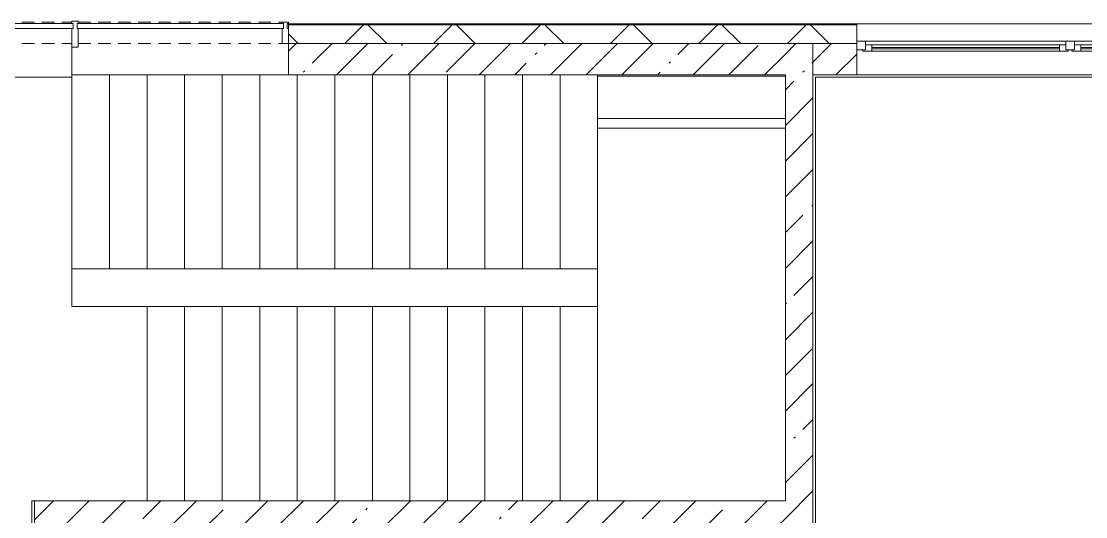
# Model space of a CAD drawing. Header units: millimetres. Extents: x -5524 to 188508, y -8553 to 29000.
# Drawn here: x 155973 to 164478, y 17623 to 21577 of the extents above; entities that cross this region are included whole.
import ezdxf

# ---------------------------------------------------------------- set-up
doc = ezdxf.new("R2010")
doc.units = ezdxf.units.MM
doc.linetypes.add('200_ШТРИХ__ш1_п0_6_', pattern=[160, 100, -60])
for name, color, linetype, lineweight in [('A-DETL-MBND-1', 7, '200_ШТРИХ__ш1_п0_6_', 9), ('A-GLAZ-2', 7, 'Continuous', 5), ('A-GLAZ-CWMG-2', 7, 'Continuous', 5), ('A-WALL', 7, 'Continuous', 9), ('A-WALL-2', 7, 'Continuous', 5), ('I-WALL-2', 7, 'Continuous', 5), ('S-STRS-2', 7, 'Continuous', 5)]:
    doc.layers.add(name, color=color, linetype=linetype, lineweight=lineweight)
doc.layers.add('A-FLOR-2', color=7, linetype='Continuous', lineweight=5, true_color=0xaaaaaa)
pattern_1 = [(45, (61498, 0), (-285.1231, 285.1231), []), (45, (61783.12, 0), (-285.1231, 285.1231), [504.031, -100.806, 16.764, -84.042])]

# ---------------------------------------------------------------- blocks, each defined once
blk = doc.blocks.new('120_Окно_СКБ_2Ст_Фрамуга сверху - 120_Окно_СКБ_2Ст_2300х2500_h_ ДОО-19727959-3_6_1_птичка')
at = {"layer": 'A-GLAZ-2'}
for p, q in [((-1150, -127), (-1150, -57)), ((-1150, -57), (-1080, -57)), ((1150, -57), (-1150, -57)), ((-1080, -57), (-1080, -127)), ((-1080, -57), (1080, -57)), ((520, -127), (520, -57)), ((520, -57), (590, -57)), ((590, -57), (590, -127)), ((1080, -127), (1080, -57)), ((1080, -57), (1150, -57)), ((1150, -57), (1150, -127)), ((-1080, -127), (-1150, -127)), ((-1150, -127), (-1100, -127)), ((-1080, -127), (-1100, -127)), ((-1100, -127), (-1100, -137)), ((-1100, -137), (540, -137)), ((540, -137), (-1100, -137)), ((520, -87), (-1080, -87)), ((-1080, -87), (-1080, -127)), ((-1030, -137), (-1030, -87)), ((-1030, -107), (470, -107)), ((470, -117), (-1030, -117)), ((470, -137), (470, -87)), ((520, -127), (520, -87)), ((590, -127), (520, -127)), ((540, -127), (520, -127)), ((540, -127), (570, -127)), ((540, -127), (570, -127)), ((540, -137), (540, -127)), ((590, -127), (570, -127)), ((570, -127), (570, -137)), ((570, -137), (1100, -137)), ((1100, -137), (570, -137)), ((1080, -87), (590, -87)), ((590, -87), (590, -127)), ((640, -137), (640, -87)), ((640, -107), (1030, -107)), ((1030, -117), (640, -117)), ((1030, -137), (1030, -87)), ((1080, -127), (1080, -87)), ((1150, -127), (1080, -127)), ((1100, -127), (1080, -127)), ((1100, -127), (1150, -127)), ((1100, -137), (1100, -127))]:
    blk.add_line(p, q, dxfattribs=at)
blk = doc.blocks.new('PNS_Панель прямоугольная - Нр_Стекло - 40мм-22855911-3_6_1_птичка')
at = {"layer": 'A-GLAZ-2'}
h = blk.add_hatch(dxfattribs=at)
h.set_pattern_fill('FP_126', color=256, style=0, pattern_type=2)
h.set_pattern_definition([(45, (-94620, -21060), (-1414.214, 1414.214), [1000, -3000]), (45, (-95620, -21560), (-1414.214, 1414.214), [3000, -1000]), (45, (-93620, -22060), (-1414.214, 1414.214), [1000, -3000])])
h.paths.add_polyline_path([(770, -40), (770, 0), (-770, 0), (-770, -40), (760, -40)])
for p, q in [((-770, 0), (770, 0)), ((760, 0), (-770, 0)), ((-760, -40), (760, -40))]:
    blk.add_line(p, q, dxfattribs=at)
blk = doc.blocks.new('Прямоугольный импост - Импост структурный с накладкой - 170мм-22855901-3_6_1_птичка')
at = {"layer": 'A-DETL-MBND-1'}
for p, q in [((93360, 21560), (93360, 21570)), ((93360, 21570), (94880, 21570)), ((93360, 21400), (94880, 21400))]:
    blk.add_line(p, q, dxfattribs=at)
blk = doc.blocks.new('Прямоугольный импост - Импост структурный с накладкой - 170мм-22854936-3_6_1_птичка')
at = {"layer": 'A-GLAZ-CWMG-2'}
for p, q in [((-50, 40), (-50, 160)), ((-50, 160), (0, 160)), ((0, 160), (0, 40)), ((-40, 40), (-50, 40)), ((-50, -10), (-50, 0)), ((-50, 0), (-40, 0)), ((-40, 0), (-40, 40)), ((-10, 40), (-10, 0)), ((0, 40), (-10, 40)), ((-10, 0), (0, 0)), ((0, 0), (0, -10)), ((0, -10), (-50, -10))]:
    blk.add_line(p, q, dxfattribs=at)
blk = doc.blocks.new('PNS_Панель прямоугольная1 - Нр_Стекло - 40мм-23689159-3_6_1_птичка')
at = {"layer": 'A-GLAZ-2'}
for p, q in [((-825, 0), (825, 0)), ((825, 0), (-815, 0)), ((-815, -40), (815, -40))]:
    blk.add_line(p, q, dxfattribs=at)
blk = doc.blocks.new('Прямоугольный импост - Импост структурный с накладкой - 170мм-23689141-3_6_1_птичка')
at = {"layer": 'A-DETL-MBND-1'}
for p, q in [((94930, 21570), (96560, 21570)), ((96560, 21570), (96560, 21560)), ((94930, 21400), (96560, 21400))]:
    blk.add_line(p, q, dxfattribs=at)
blk = doc.blocks.new('Прямоугольный импост - Импост структурный с накладкой - 190мм-22854925-3_6_1_птичка')
at = {"layer": 'A-GLAZ-CWMG-2'}
for p, q in [((-25, 40), (-25, 190)), ((-25, 190), (25, 190)), ((25, 190), (25, 40)), ((-15, 40), (-25, 40)), ((-25, -17), (-25, 0)), ((-25, 0), (-15, 0)), ((-15, 0), (-15, 40)), ((15, 40), (15, 0)), ((25, 40), (15, 40)), ((15, 0), (25, 0)), ((25, 0), (25, -17)), ((25, -17), (-25, -17))]:
    blk.add_line(p, q, dxfattribs=at)
blk = doc.blocks.new('Зашивка приборов отопления40 - Зашивка приборов отопления-33325598-3_6_1_птичка')
at = {"layer": 'A-WALL-2'}
for p, q in [((126595, 120), (125095, 120)), ((126595, 45), (126595, 120)), ((126595, 45), (125095, 45)), ((125095, 45), (126595, 45)), ((126595, -295), (126595, 45)), ((125095, -295), (126595, -295))]:
    blk.add_line(p, q, dxfattribs=at)

msp = doc.modelspace()

# ---------------------------------------------------------------- hatches: boundary and pattern name
at = {"layer": 'A-WALL-2'}
h = msp.add_hatch(dxfattribs=at)
h.set_pattern_fill('FP_68', color=256, style=0, pattern_type=2)
h.set_pattern_definition([(45, (61498, 0), (-353.5534, 353.5534), []), (135, (61498, 0), (-353.5534, -353.5534), [])])
h.paths.add_polyline_path([(186728, 21400), (186728, 21550), (181648.2, 21550), (181648.2, 21400), (186578, 21400)])
h.paths.add_polyline_path([(172748, 21400), (172748, 21550), (171448.4, 21550), (171448.4, 21400), (172548, 21400)])
h.paths.add_polyline_path([(175048, 21400), (176198.4, 21400), (176198.4, 21550), (175048, 21550)])
h.paths.add_polyline_path([(177628.4, 21400), (178498.4, 21400), (178498.4, 21550), (177628.4, 21550)])
h.paths.add_polyline_path([(180748.2, 21400), (180748.2, 21550), (179398.4, 21550), (179398.4, 21400), (179888.8, 21400)])
h.paths.add_polyline_path([(167770.4, 21400), (168348.4, 21400), (168348.4, 21550), (167048.2, 21550), (167048.2, 21400), (167548, 21400)])
h.paths.add_polyline_path([(154808, 21400), (154808, 21550), (154788, 21550), (154788, 21400)])
h.paths.add_polyline_path([(161245.1, 21400), (162648, 21400), (162648, 21550), (158108, 21550), (158108, 21400), (159380.7, 21400)])
h.paths.add_polyline_path([(164948, 21400), (166148.2, 21400), (166148.2, 21550), (164948, 21550)])
h.paths.add_polyline_path([(169248.4, 21400), (170548.4, 21400), (170548.4, 21550), (169248.4, 21550)])
at = {"layer": 'I-WALL-2'}
h = msp.add_hatch(dxfattribs=at)
h.set_pattern_fill('FP_64', color=256, style=0, pattern_type=2)
h.set_pattern_definition(pattern_1)
h.paths.add_polyline_path([(154808, 21150), (154808, 21400), (154528, 21400), (154528, 21150), (154719.8, 21150)])
h.paths.add_polyline_path([(161245.1, 21150), (162078, 21150), (162078, 21400), (158108, 21400), (158108, 21150), (159380.7, 21150)])
h = msp.add_hatch(dxfattribs=at)
h.set_pattern_fill('FP_64', color=256, style=0, pattern_type=2)
h.set_pattern_definition(pattern_1)
h.paths.add_polyline_path([(162078, 17530), (162298, 17530), (162298, 21400), (162078, 21400), (162078, 17750)])
h = msp.add_hatch(dxfattribs=at)
h.set_pattern_fill('FP_64', color=256, style=0, pattern_type=2)
h.set_pattern_definition(pattern_1)
h.paths.add_polyline_path([(182538, 21150), (182538, 21400), (182348, 21400), (182348, 21150)])
h.paths.add_polyline_path([(175048, 21150), (176198.4, 21150), (176198.4, 21400), (175048, 21400)])
h.paths.add_polyline_path([(172748, 21150), (172748, 21400), (172548, 21400), (172548, 21150)])
h.paths.add_polyline_path([(169248.4, 21150), (170548.4, 21150), (170548.4, 21400), (169248.4, 21400)])
h.paths.add_polyline_path([(179888.8, 21150), (180748.2, 21150), (180748.2, 21400), (179398.4, 21400), (179398.4, 21150)])
h.paths.add_polyline_path([(171848, 21150), (171848, 21400), (171448.4, 21400), (171448.4, 21150)])
h.paths.add_polyline_path([(178498.4, 21150), (178498.4, 21400), (177628.4, 21400), (177628.4, 21150), (178024.4, 21150)])
h.paths.add_polyline_path([(167770.4, 21150), (168348.4, 21150), (168348.4, 21400), (167548, 21400), (167548, 21150)])
h.paths.add_polyline_path([(164948, 21150), (166148.2, 21150), (166148.2, 21400), (164948, 21400)])
h.paths.add_polyline_path([(162648, 21150), (162648, 21400), (162298, 21400), (162298, 21150)])
h = msp.add_hatch(dxfattribs=at)
h.set_pattern_fill('FP_64', color=256, style=0, pattern_type=2)
h.set_pattern_definition(pattern_1)
h.paths.add_polyline_path([(156298, 13620), (156298, 17750), (156078, 17750), (156078, 13620)])
h = msp.add_hatch(dxfattribs=at)
h.set_pattern_fill('FP_64', color=256, style=0, pattern_type=2)
h.set_pattern_definition(pattern_1)
h.paths.add_polyline_path([(162078, 17530), (162078, 17750), (156298, 17750), (156298, 17530), (159380.7, 17530)])

# ---------------------------------------------------------------- linework, layer by layer
at = {"layer": 'A-FLOR-2'}
for p, q in [((156378, 19300), (156378, 21370)), ((156378, 21130), (154548, 21130)), ((167028, 21130), (162318, 21130)), ((162318, 21130), (162318, 13920)), ((156978, 19300), (156378, 19300)), ((156978, 17750), (156978, 19300)), ((156057, 13620), (156057, 17750)), ((156057, 17750), (156078, 17750))]:
    msp.add_line(p, q, dxfattribs=at)
at = {"layer": 'A-WALL'}
for p, q in [((162648, 21553), (158108, 21553)), ((162648, 21550), (158108, 21550)), ((158108, 21400), (162078, 21400)), ((162648, 21400), (162298, 21400))]:
    msp.add_line(p, q, dxfattribs=at)
at = {"layer": 'A-WALL-2'}
for p, q in [((167048.2, 21558), (158108, 21558)), ((158108, 21558), (158108, 21400)), ((162648, 21400), (162648, 21558)), ((162078, 21400), (162298, 21400))]:
    msp.add_line(p, q, dxfattribs=at)
at = {"layer": 'I-WALL-2'}
for p, q in [((158108, 21400), (158108, 21150)), ((162298, 13900), (162298, 21400)), ((162648, 21150), (162648, 21400)), ((158108, 21150), (162078, 21150)), ((162078, 21150), (162078, 17750)), ((167048, 21150), (162298, 21150)), ((156078, 17750), (156078, 13620)), ((162078, 17750), (156078, 17750))]:
    msp.add_line(p, q, dxfattribs=at)
at = {"layer": 'S-STRS-2'}
for p, q in [((156378, 19600), (156378, 21150)), ((156678, 21150), (156378, 21150)), ((156978, 21150), (156678, 21150)), ((156678, 19600), (156678, 21150)), ((156678, 19600), (156678, 21150)), ((157278, 21150), (156978, 21150)), ((156978, 19600), (156978, 21150)), ((156978, 19600), (156978, 21150)), ((157578, 21150), (157278, 21150)), ((157278, 19600), (157278, 21150)), ((157278, 19600), (157278, 21150)), ((157878, 21150), (157578, 21150)), ((157578, 19600), (157578, 21150)), ((157578, 19600), (157578, 21150)), ((158108, 21150), (157878, 21150)), ((157878, 19600), (157878, 21150)), ((157878, 19600), (157878, 21150)), ((158178, 19600), (158178, 21150)), ((158178, 19600), (158178, 21150)), ((158478, 19600), (158478, 21150)), ((158478, 19600), (158478, 21150)), ((158778, 19600), (158778, 21150)), ((158778, 19600), (158778, 21150)), ((159078, 19600), (159078, 21150)), ((159078, 19600), (159078, 21150)), ((159378, 19600), (159378, 21150)), ((159378, 19600), (159378, 21150)), ((159678, 19600), (159678, 21150)), ((159678, 19600), (159678, 21150)), ((159978, 19600), (159978, 21150)), ((159978, 19600), (159978, 21150)), ((160278, 19600), (160278, 21150)), ((160278, 19600), (160278, 21150)), ((160578, 21140), (160578, 21150)), ((160578, 21140), (160578, 21150)), ((160578, 19600), (160578, 20725)), ((160578, 19600), (160578, 20725)), ((156678, 19600), (156378, 19600)), ((156978, 19600), (156678, 19600)), ((157278, 19600), (156978, 19600)), ((157578, 19600), (157278, 19600)), ((157878, 19600), (157578, 19600)), ((158178, 19600), (157878, 19600)), ((158478, 19600), (158178, 19600)), ((158778, 19600), (158478, 19600)), ((159078, 19600), (158778, 19600)), ((159378, 19600), (159078, 19600)), ((159678, 19600), (159378, 19600)), ((159978, 19600), (159678, 19600)), ((160278, 19600), (159978, 19600)), ((160578, 19600), (160278, 19600)), ((160578, 19600), (160578, 19300)), ((156978, 19300), (157278, 19300)), ((157278, 19300), (157578, 19300)), ((157278, 19300), (157278, 17750)), ((157278, 19300), (157278, 17750)), ((157578, 19300), (157878, 19300)), ((157578, 19300), (157578, 17750)), ((157578, 19300), (157578, 17750)), ((157878, 19300), (158178, 19300)), ((157878, 19300), (157878, 17750)), ((157878, 19300), (157878, 17750)), ((158178, 19300), (158478, 19300)), ((158178, 19300), (158178, 17750)), ((158178, 19300), (158178, 17750)), ((158478, 19300), (158778, 19300)), ((158478, 19300), (158478, 17750)), ((158478, 19300), (158478, 17750)), ((158778, 19300), (159078, 19300)), ((158778, 19300), (158778, 17750)), ((158778, 19300), (158778, 17750)), ((159078, 19300), (159378, 19300)), ((159078, 19300), (159078, 17750)), ((159078, 19300), (159078, 17750)), ((159378, 19300), (159678, 19300)), ((159378, 19300), (159378, 17750)), ((159378, 19300), (159378, 17750)), ((159678, 19300), (159978, 19300)), ((159678, 19300), (159678, 17750)), ((159678, 19300), (159678, 17750)), ((159978, 19300), (160278, 19300)), ((159978, 19300), (159978, 17750)), ((159978, 19300), (159978, 17750)), ((160278, 19300), (160578, 19300)), ((160278, 19300), (160278, 17750)), ((160278, 19300), (160278, 17750)), ((160578, 19300), (160578, 17750)), ((160578, 19300), (160578, 17750))]:
    msp.add_line(p, q, dxfattribs=at)

# ---------------------------------------------------------------- block references
at = {"layer": 'A-DETL-MBND-1'}
for name in ['Прямоугольный импост - Импост структурный с накладкой - 170мм-22855901-3_6_1_птичка', 'Прямоугольный импост - Импост структурный с накладкой - 170мм-23689141-3_6_1_птичка']:
    msp.add_blockref(name, (61498, 0), dxfattribs=at)
at = {"layer": 'A-GLAZ-2'}
for name, p in [('PNS_Панель прямоугольная - Нр_Стекло - 40мм-22855911-3_6_1_птичка', (155618, 21560)), ('PNS_Панель прямоугольная1 - Нр_Стекло - 40мм-23689159-3_6_1_птичка', (157243, 21560)), ('120_Окно_СКБ_2Ст_Фрамуга сверху - 120_Окно_СКБ_2Ст_2300х2500_h_ ДОО-19727959-3_6_1_птичка', (163798, 21475))]:
    msp.add_blockref(name, p, dxfattribs=at)
at = {"layer": 'A-GLAZ-CWMG-2', "extrusion": (0, 0, -1), "rotation": 180}
for name, p in [('Прямоугольный импост - Импост структурный с накладкой - 190мм-22854925-3_6_1_птичка', (-156403, 21560)), ('Прямоугольный импост - Импост структурный с накладкой - 170мм-22854936-3_6_1_птичка', (-158108, 21560))]:
    msp.add_blockref(name, p, dxfattribs=at)
at = {"layer": 'A-WALL-2', "rotation": 180}
msp.add_blockref('Зашивка приборов отопления40 - Зашивка приборов отопления-33325598-3_6_1_птичка', (287173, 20845), dxfattribs=at)

doc.saveas('drawing.dxf')
